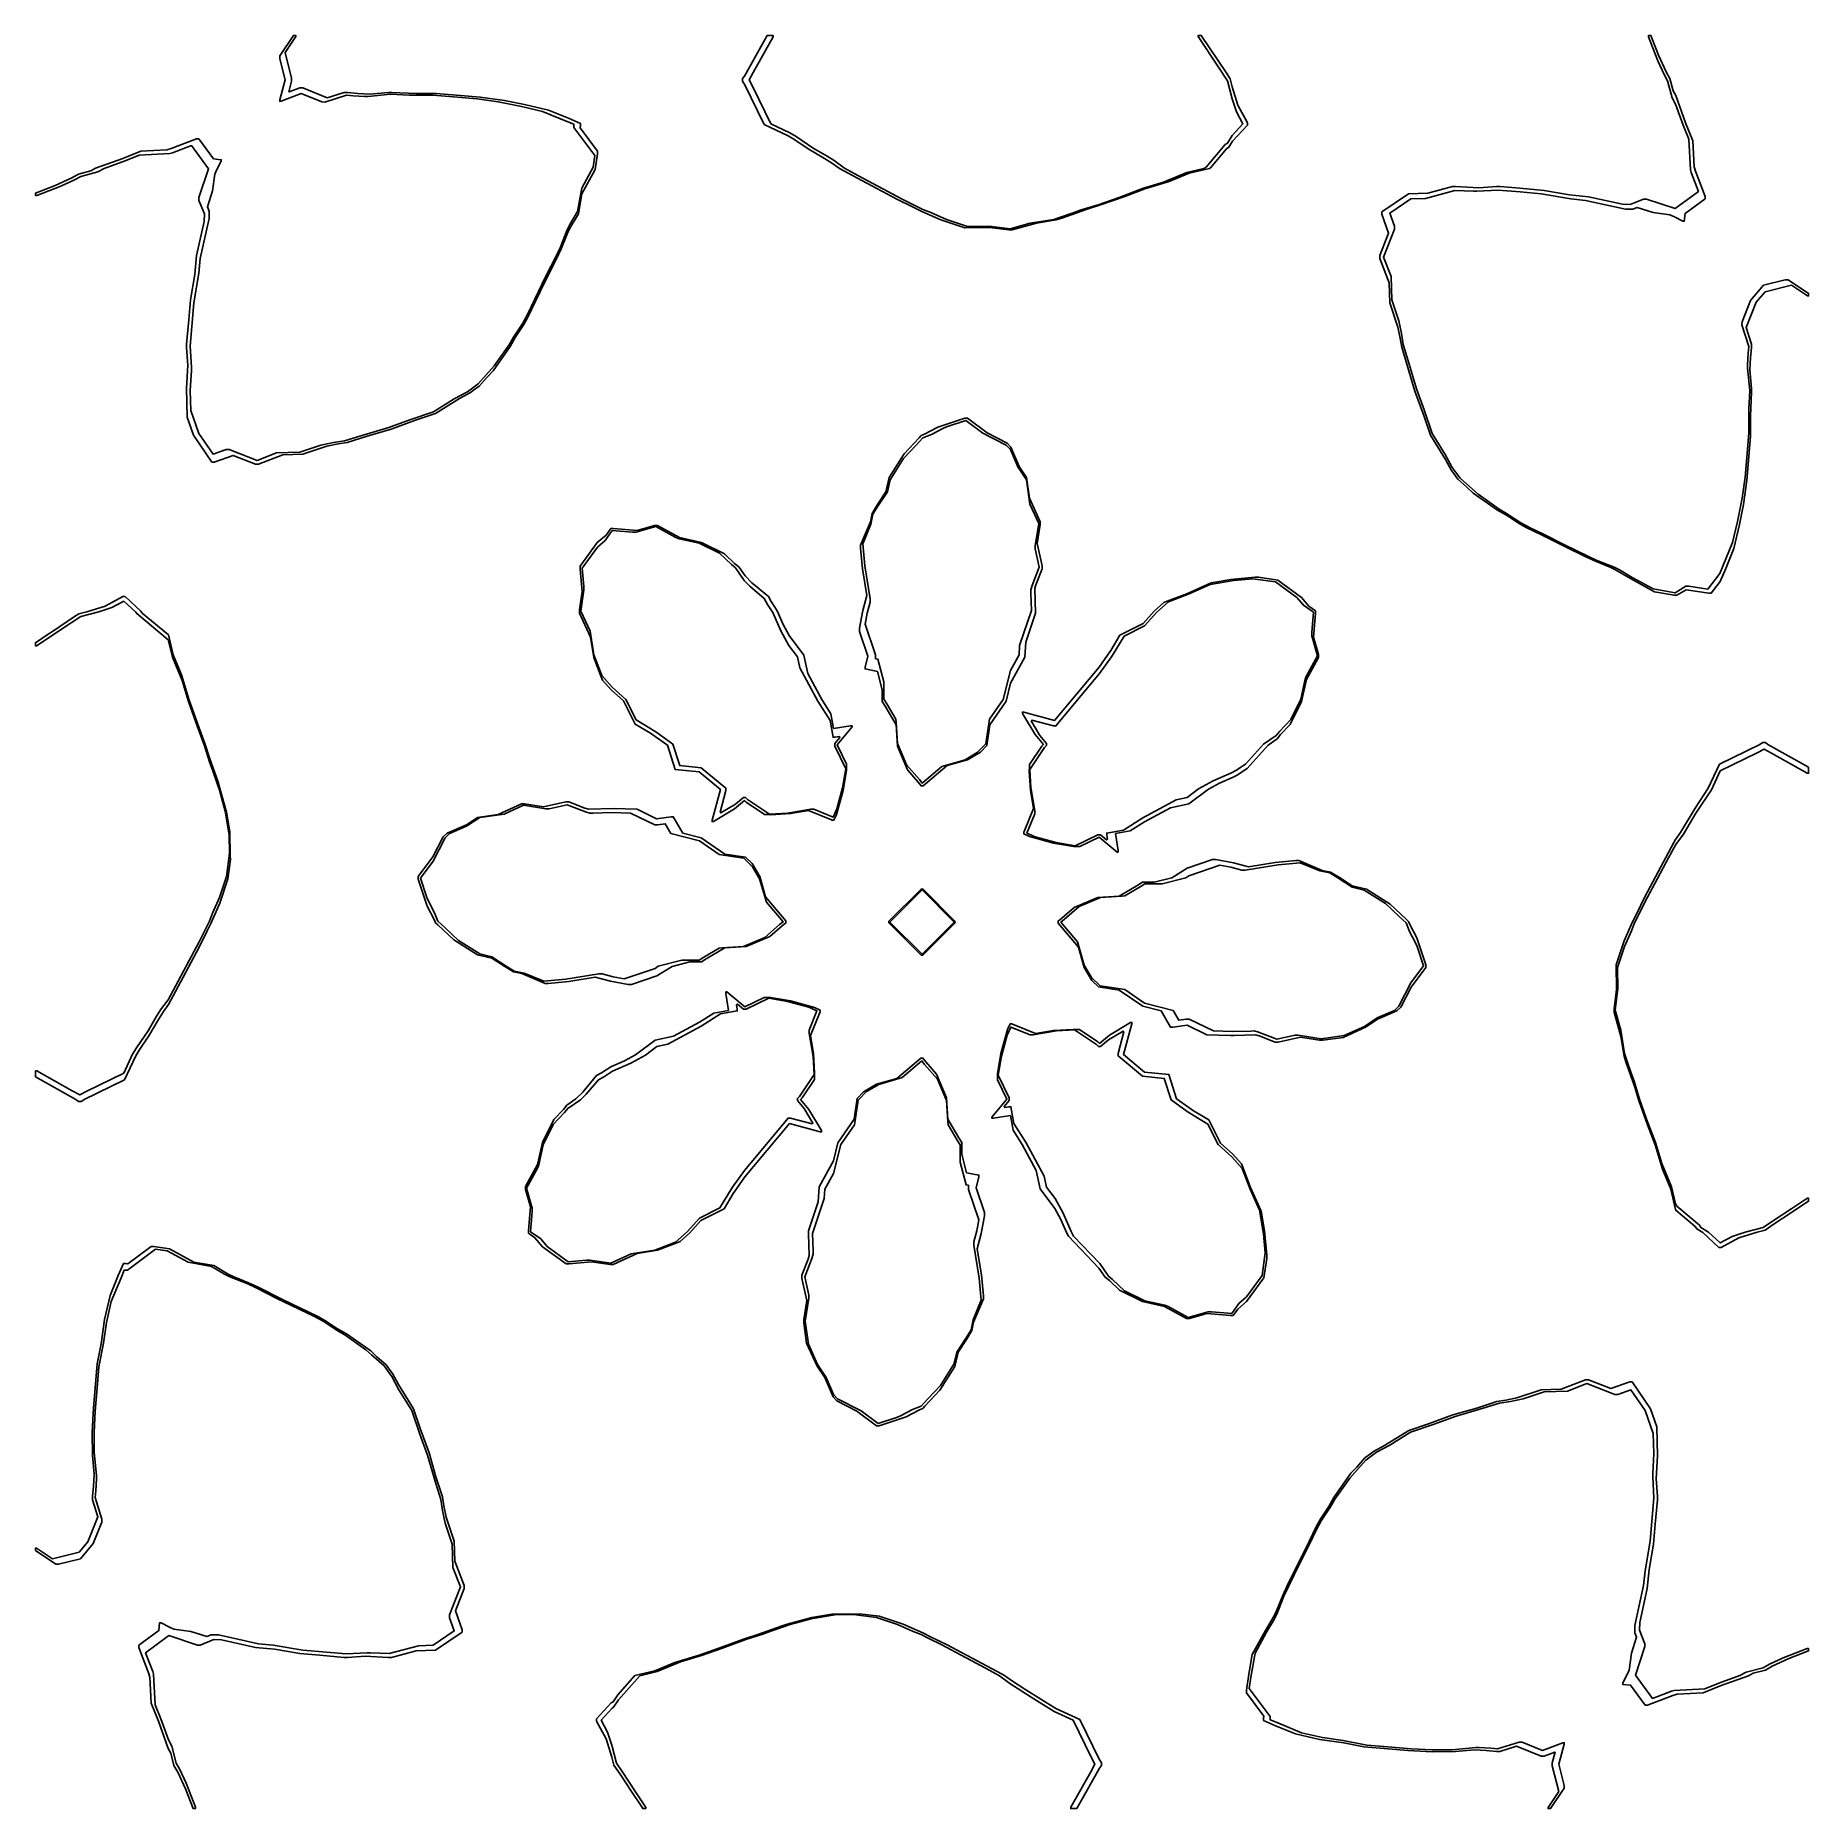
# Model space of a CAD drawing. Extents: x 65 to 85, y 65 to 85.
import ezdxf

# ---------------------------------------------------------------- set-up
doc = ezdxf.new("R2010")
doc.units = 0

msp = doc.modelspace()

# ---------------------------------------------------------------- linework, layer by layer
for points in [[(65.016, 83.195), (65.287, 83.299), (65.443, 83.372), (65.512, 83.41), (65.705, 83.46), (65.776, 83.499), (66.012, 83.584), (66.172, 83.648), (66.516, 83.667), (66.547, 83.677), (66.759, 83.757), (66.951, 83.496), (66.845, 83.172), (66.845, 83.139), (66.906, 82.987), (66.903, 82.901), (66.819, 82.517), (66.798, 82.302), (66.749, 82.017), (66.731, 81.793), (66.706, 81.519), (66.706, 81.481), (66.718, 81.28), (66.704, 81.02), (66.711, 80.694), (66.784, 80.49), (66.991, 80.186), (67.016, 80.186), (67.231, 80.263), (67.484, 80.163), (67.516, 80.163), (67.791, 80.269), (68.016, 80.277), (68.289, 80.367), (68.414, 80.393), (68.515, 80.41), (68.744, 80.481), (69.013, 80.558), (69.288, 80.66), (69.511, 80.736), (69.785, 80.906), (69.909, 80.971), (69.94, 80.997), (70.006, 81.044), (70.096, 81.146), (70.163, 81.218), (70.354, 81.491), (70.412, 81.591), (70.502, 81.726), (70.549, 81.815), (70.742, 82.214), (70.881, 82.489), (70.931, 82.594), (71.001, 82.768), (71.027, 82.824), (71.124, 82.987), (71.165, 83.212), (71.315, 83.487), (71.341, 83.663), (71.34, 83.694), (71.143, 83.958), (71.15, 83.983), (71.15, 84.006), (71.012, 84.065), (70.789, 84.157), (70.516, 84.219), (70.291, 84.265), (70.018, 84.302), (69.793, 84.322), (69.519, 84.344), (69.293, 84.343), (69.019, 84.357), (68.981, 84.357), (68.771, 84.336), (68.636, 84.344), (68.519, 84.356), (68.483, 84.356), (68.292, 84.295), (68.016, 84.408), (67.984, 84.408), (67.862, 84.362), (67.859, 84.364), (67.89, 84.483), (67.89, 84.517), (67.816, 84.807), (67.937, 84.986), (67.937, 84.999), (67.911, 84.999), (67.756, 84.768), (67.756, 84.737), (67.816, 84.5), (67.757, 84.273), (67.757, 84.257), (67.772, 84.257), (67.999, 84.343), (68.232, 84.249), (68.265, 84.248), (68.508, 84.326), (68.583, 84.319), (68.716, 84.311), (68.754, 84.31), (69.006, 84.336), (69.215, 84.325), (69.482, 84.326), (69.717, 84.307), (69.982, 84.284), (70.218, 84.251), (70.484, 84.197), (70.721, 84.143), (70.988, 84.034), (71.074, 83.997), (71.074, 83.962), (71.311, 83.647), (71.291, 83.513), (71.163, 83.278), (71.115, 83.012), (71.029, 82.868), (70.999, 82.806), (70.918, 82.604), (70.874, 82.511), (70.755, 82.276), (70.554, 81.861), (70.498, 81.754), (70.392, 81.595), (70.342, 81.509), (70.176, 81.272), (70.117, 81.209), (69.994, 81.068), (69.903, 81.003), (69.875, 80.979), (69.725, 80.901), (69.489, 80.755), (69.222, 80.663), (68.987, 80.576), (68.669, 80.485), (68.485, 80.428), (68.364, 80.407), (68.22, 80.377), (67.984, 80.299), (67.719, 80.29), (67.5, 80.205), (67.185, 80.33), (67.152, 80.33), (67.004, 80.277), (66.845, 80.51), (66.752, 80.77), (66.747, 80.993), (66.759, 81.22), (66.759, 81.259), (66.744, 81.496), (66.765, 81.717), (66.786, 81.983), (66.844, 82.318), (66.86, 82.483), (66.959, 82.935), (66.96, 83.016), (66.941, 83.065), (66.999, 83.245), (67.023, 83.436), (67.047, 83.489), (67.097, 83.583), (67.097, 83.598), (67.009, 83.606), (66.842, 83.832), (66.817, 83.832), (66.53, 83.724), (66.484, 83.709), (66.191, 83.693), (65.987, 83.611), (65.679, 83.501), (65.626, 83.472), (65.488, 83.436), (65.41, 83.393), (65.223, 83.306), (65.001, 83.22), (65.001, 83.195), (65.016, 83.195)], [(72.998, 84.45), (73.221, 83.996), (73.49, 83.868), (73.553, 83.83), (73.716, 83.72), (73.9, 83.613), (73.992, 83.554), (74.068, 83.498), (74.215, 83.418), (74.49, 83.274), (74.715, 83.151), (74.902, 83.061), (74.989, 83.016), (75.032, 82.999), (75.213, 82.919), (75.483, 82.828), (75.762, 82.834), (75.981, 82.808), (76.017, 82.808), (76.29, 82.883), (76.515, 82.92), (76.577, 82.939), (76.745, 83), (76.853, 83.036), (77.013, 83.087), (77.288, 83.182), (77.513, 83.268), (77.788, 83.352), (78.013, 83.444), (78.242, 83.5), (78.254, 83.506), (78.434, 83.721), (78.461, 83.739), (78.503, 83.805), (78.67, 83.988), (78.67, 84.015), (78.564, 84.213), (78.5, 84.418), (78.475, 84.511), (78.43, 84.58), (78.149, 84.999), (78.115, 84.999), (78.115, 84.986), (78.345, 84.643), (78.445, 84.489), (78.5, 84.284), (78.546, 84.137), (78.618, 84.002), (78.497, 83.869), (78.444, 83.786), (78.419, 83.769), (78.204, 83.514), (78.177, 83.5), (77.987, 83.454), (77.722, 83.345), (77.487, 83.274), (77.222, 83.172), (76.987, 83.09), (76.797, 83.031), (76.706, 83), (76.562, 82.948), (76.485, 82.924), (76.219, 82.881), (75.994, 82.818), (75.754, 82.848), (75.514, 82.843), (75.277, 82.922), (75.101, 83.001), (75.011, 83.036), (74.936, 83.074), (74.775, 83.151), (74.51, 83.297), (74.275, 83.42), (74.124, 83.502), (74.008, 83.589), (73.932, 83.637), (73.774, 83.729), (73.581, 83.859), (73.51, 83.902), (73.295, 84.004), (73.091, 84.421), (73.05, 84.499), (73.095, 84.583), (73.321, 84.985), (73.321, 84.999), (73.255, 84.999), (72.998, 84.541), (72.977, 84.513), (72.977, 84.484), (72.985, 84.465), (72.998, 84.45)], [(80.277, 81.984), (80.367, 81.71), (80.393, 81.586), (80.41, 81.485), (80.481, 81.255), (80.558, 80.987), (80.66, 80.712), (80.736, 80.489), (80.906, 80.215), (80.971, 80.091), (80.997, 80.06), (81.043, 79.994), (81.146, 79.904), (81.218, 79.837), (81.491, 79.646), (81.591, 79.588), (81.726, 79.498), (81.815, 79.451), (81.989, 79.367), (82.264, 79.228), (82.48, 79.123), (82.597, 79.068), (82.768, 78.999), (82.823, 78.973), (82.99, 78.873), (83.262, 78.725), (83.482, 78.685), (83.514, 78.685), (83.617, 78.748), (83.874, 78.71), (83.902, 78.71), (84.002, 78.839), (84.065, 78.988), (84.157, 79.211), (84.219, 79.484), (84.265, 79.709), (84.302, 79.982), (84.322, 80.207), (84.344, 80.481), (84.343, 80.707), (84.357, 80.98), (84.357, 81.019), (84.336, 81.229), (84.344, 81.363), (84.356, 81.481), (84.356, 81.517), (84.295, 81.707), (84.41, 81.991), (84.508, 82.107), (84.807, 82.183), (84.986, 82.062), (84.999, 82.062), (84.999, 82.089), (84.768, 82.244), (84.737, 82.244), (84.492, 82.182), (84.346, 82.009), (84.249, 81.768), (84.248, 81.735), (84.326, 81.492), (84.319, 81.417), (84.311, 81.284), (84.31, 81.246), (84.336, 80.994), (84.325, 80.784), (84.326, 80.518), (84.307, 80.283), (84.284, 80.018), (84.251, 79.781), (84.197, 79.516), (84.143, 79.279), (84.034, 79.012), (83.998, 78.929), (83.864, 78.754), (83.647, 78.786), (83.615, 78.786), (83.493, 78.712), (83.248, 78.757), (83.009, 78.887), (82.868, 78.971), (82.806, 79.001), (82.604, 79.081), (82.511, 79.126), (82.246, 79.254), (82.011, 79.373), (81.861, 79.445), (81.754, 79.502), (81.594, 79.608), (81.509, 79.658), (81.272, 79.824), (81.209, 79.883), (81.068, 80.006), (81.003, 80.097), (80.979, 80.125), (80.901, 80.274), (80.755, 80.511), (80.663, 80.778), (80.576, 81.013), (80.485, 81.331), (80.428, 81.515), (80.407, 81.636), (80.377, 81.78), (80.299, 82.016), (80.29, 82.281), (80.205, 82.5), (80.33, 82.815), (80.33, 82.847), (80.277, 82.996), (80.513, 83.157), (80.678, 83.162), (81.011, 83.252), (81.22, 83.241), (81.259, 83.241), (81.497, 83.255), (81.747, 83.235), (81.983, 83.214), (82.318, 83.156), (82.483, 83.139), (82.935, 83.041), (83.016, 83.04), (83.065, 83.059), (83.245, 83.001), (83.436, 82.977), (83.489, 82.953), (83.583, 82.903), (83.598, 82.903), (83.606, 82.991), (83.832, 83.157), (83.832, 83.183), (83.724, 83.469), (83.709, 83.516), (83.693, 83.809), (83.611, 84.012), (83.501, 84.321), (83.472, 84.374), (83.436, 84.512), (83.393, 84.589), (83.306, 84.777), (83.22, 84.999), (83.195, 84.999), (83.195, 84.984), (83.299, 84.713), (83.372, 84.557), (83.41, 84.488), (83.46, 84.295), (83.499, 84.224), (83.584, 83.987), (83.648, 83.828), (83.667, 83.484), (83.677, 83.452), (83.757, 83.24), (83.496, 83.049), (83.172, 83.154), (83.139, 83.154), (82.987, 83.094), (82.901, 83.096), (82.517, 83.18), (82.302, 83.202), (82.017, 83.251), (81.741, 83.276), (81.519, 83.294), (81.481, 83.294), (81.28, 83.282), (81.019, 83.296), (80.983, 83.296), (80.705, 83.221), (80.487, 83.214), (80.186, 83.009), (80.186, 82.984), (80.263, 82.769), (80.163, 82.516), (80.163, 82.484), (80.269, 82.209), (80.277, 81.984)], [(74.296, 78.313), (74.296, 78.278), (74.39, 77.998), (74.358, 77.874), (74.358, 77.854), (74.497, 77.827), (74.55, 77.619), (74.55, 77.486), (74.583, 77.433), (74.707, 77.224), (74.722, 76.985), (74.838, 76.716), (74.956, 76.577), (74.99, 76.535), (75.012, 76.534), (75.285, 76.764), (75.512, 76.829), (75.661, 76.916), (75.73, 76.99), (75.766, 77.223), (75.948, 77.489), (76, 77.692), (76.161, 77.986), (76.17, 78.155), (76.281, 78.483), (76.273, 78.76), (76.284, 78.803), (76.355, 78.984), (76.355, 79.018), (76.299, 79.268), (76.333, 79.482), (76.333, 79.515), (76.212, 79.779), (76.179, 80.012), (76.096, 80.136), (76.002, 80.355), (75.959, 80.401), (75.735, 80.517), (75.513, 80.684), (75.483, 80.684), (75.213, 80.594), (75.18, 80.58), (75.027, 80.501), (74.992, 80.487), (74.969, 80.461), (74.799, 80.282), (74.63, 80.012), (74.592, 79.85), (74.497, 79.707), (74.437, 79.609), (74.418, 79.514), (74.307, 79.251), (74.307, 79.216), (74.33, 78.983), (74.379, 78.684), (74.332, 78.515), (74.296, 78.313)], [(74.36, 78.361), (74.382, 78.485), (74.416, 78.609), (74.416, 78.644), (74.355, 79.017), (74.331, 79.266), (74.424, 79.486), (74.447, 79.599), (74.502, 79.689), (74.609, 79.85), (74.642, 79.988), (74.791, 80.228), (74.939, 80.383), (75.008, 80.461), (75.106, 80.499), (75.236, 80.566), (75.277, 80.585), (75.496, 80.657), (75.685, 80.515), (75.951, 80.377), (75.998, 80.328), (76.08, 80.135), (76.179, 79.988), (76.218, 79.711), (76.317, 79.493), (76.278, 79.243), (76.278, 79.207), (76.323, 79.003), (76.241, 78.794), (76.229, 78.746), (76.229, 78.709), (76.235, 78.513), (76.101, 78.117), (76.096, 78.014), (76, 77.838), (75.915, 77.511), (75.762, 77.287), (75.719, 77.01), (75.624, 76.91), (75.488, 76.83), (75.225, 76.755), (75.001, 76.566), (74.97, 76.606), (74.826, 76.774), (74.722, 77.015), (74.708, 77.253), (74.704, 77.288), (74.602, 77.46), (74.568, 77.514), (74.568, 77.708), (74.503, 77.964), (74.476, 77.97), (74.476, 78.015), (74.36, 78.361)], [(71.137, 78.519), (71.137, 78.484), (71.261, 78.211), (71.297, 77.985), (71.382, 77.764), (71.398, 77.728), (71.495, 77.617), (71.632, 77.494), (71.765, 77.23), (71.936, 77.128), (71.992, 77.091), (72.13, 76.993), (72.216, 76.72), (72.488, 76.693), (72.727, 76.495), (72.633, 76.149), (72.633, 76.133), (72.647, 76.133), (72.887, 76.276), (72.999, 76.369), (73.015, 76.352), (73.222, 76.213), (73.256, 76.211), (73.294, 76.21), (73.518, 76.223), (73.719, 76.257), (73.981, 76.152), (73.986, 76.149), (74.006, 76.149), (74.035, 76.212), (74.11, 76.485), (74.149, 76.707), (74.15, 76.78), (74.045, 76.998), (74.212, 77.2), (74.212, 77.212), (74.194, 77.212), (74.002, 77.184), (73.972, 77.349), (73.87, 77.509), (73.712, 77.801), (73.666, 78.011), (73.502, 78.231), (73.434, 78.357), (73.367, 78.51), (73.297, 78.616), (73.268, 78.67), (73.08, 78.826), (73.004, 78.905), (72.935, 79.005), (72.884, 79.045), (72.773, 79.153), (72.513, 79.281), (72.266, 79.335), (72.015, 79.472), (71.983, 79.471), (71.789, 79.416), (71.519, 79.439), (71.491, 79.439), (71.439, 79.364), (71.338, 79.281), (71.143, 79.013), (71.143, 78.981), (71.166, 78.729), (71.137, 78.519)], [(71.341, 79.229), (71.426, 79.301), (71.507, 79.417), (71.735, 79.397), (71.771, 79.397), (71.997, 79.462), (72.224, 79.338), (72.261, 79.323), (72.487, 79.274), (72.717, 79.16), (72.851, 79.031), (72.897, 78.994), (72.996, 78.85), (73.057, 78.787), (73.221, 78.65), (73.258, 78.581), (73.319, 78.49), (73.408, 78.283), (73.498, 78.119), (73.595, 77.989), (73.622, 77.865), (73.825, 77.491), (73.963, 77.274), (73.997, 77.084), (74.019, 77.084), (74.067, 77.091), (74.074, 77.08), (74.018, 77.012), (74.018, 76.985), (74.142, 76.727), (74.105, 76.515), (74.04, 76.278), (73.998, 76.184), (73.781, 76.271), (73.747, 76.271), (73.482, 76.226), (73.279, 76.215), (73.031, 76.382), (73.01, 76.404), (72.988, 76.404), (72.897, 76.329), (72.731, 76.23), (72.722, 76.237), (72.789, 76.483), (72.789, 76.51), (72.511, 76.74), (72.268, 76.764), (72.191, 77.007), (72.008, 77.137), (71.93, 77.188), (71.776, 77.28), (71.661, 77.508), (71.505, 77.647), (71.388, 77.782), (71.298, 78.015), (71.256, 78.279), (71.152, 78.507), (71.186, 78.746), (71.185, 78.784), (71.166, 78.99), (71.341, 79.229)], [(76.707, 75.851), (76.78, 75.85), (76.998, 75.955), (77.2, 75.788), (77.212, 75.788), (77.212, 75.806), (77.184, 75.998), (77.349, 76.028), (77.509, 76.13), (77.801, 76.288), (78.011, 76.334), (78.231, 76.498), (78.357, 76.566), (78.511, 76.633), (78.547, 76.652), (78.669, 76.731), (78.905, 76.996), (79.005, 77.065), (79.045, 77.116), (79.153, 77.227), (79.281, 77.487), (79.335, 77.734), (79.472, 77.985), (79.471, 78.017), (79.416, 78.211), (79.439, 78.481), (79.439, 78.509), (79.364, 78.561), (79.281, 78.661), (79.012, 78.857), (78.794, 78.888), (78.756, 78.888), (78.483, 78.863), (78.261, 78.827), (77.986, 78.703), (77.764, 78.618), (77.728, 78.602), (77.617, 78.505), (77.495, 78.368), (77.23, 78.235), (77.128, 78.064), (77.091, 78.008), (76.997, 77.875), (76.495, 77.272), (76.149, 77.367), (76.133, 77.367), (76.133, 77.353), (76.276, 77.113), (76.369, 77.001), (76.352, 76.985), (76.213, 76.778), (76.211, 76.744), (76.21, 76.705), (76.222, 76.482), (76.257, 76.281), (76.152, 76.019), (76.149, 76.014), (76.149, 75.993), (76.212, 75.965), (76.484, 75.89), (76.707, 75.851)], [(76.23, 77.269), (76.237, 77.278), (76.483, 77.211), (76.51, 77.211), (77.003, 77.803), (77.137, 77.992), (77.188, 78.07), (77.28, 78.224), (77.508, 78.339), (77.647, 78.495), (77.782, 78.612), (78.012, 78.7), (78.249, 78.808), (78.517, 78.851), (78.731, 78.87), (78.988, 78.835), (79.229, 78.659), (79.301, 78.573), (79.417, 78.493), (79.397, 78.265), (79.397, 78.229), (79.462, 78.003), (79.338, 77.776), (79.323, 77.739), (79.274, 77.513), (79.16, 77.283), (79.031, 77.149), (78.994, 77.103), (78.851, 77.004), (78.65, 76.779), (78.54, 76.708), (78.489, 76.681), (78.283, 76.591), (78.119, 76.502), (77.989, 76.405), (77.865, 76.378), (77.491, 76.175), (77.274, 76.037), (77.084, 76.002), (77.084, 75.981), (77.091, 75.933), (77.08, 75.926), (77.012, 75.982), (76.985, 75.982), (76.727, 75.858), (76.515, 75.895), (76.278, 75.96), (76.184, 76.002), (76.271, 76.219), (76.271, 76.253), (76.226, 76.518), (76.215, 76.72), (76.382, 76.969), (76.404, 76.989), (76.404, 77.012), (76.329, 77.103), (76.23, 77.269)], [(65.458, 72.998), (65.487, 72.977), (65.516, 72.977), (65.535, 72.985), (65.55, 72.998), (66.004, 73.221), (66.132, 73.49), (66.17, 73.553), (66.28, 73.716), (66.387, 73.9), (66.445, 73.992), (66.502, 74.068), (66.581, 74.215), (66.726, 74.49), (66.849, 74.715), (66.939, 74.902), (66.983, 74.989), (67.009, 75.051), (67.081, 75.213), (67.172, 75.485), (67.199, 75.706), (67.198, 75.745), (67.192, 76.018), (67.156, 76.24), (67.078, 76.521), (67.061, 76.577), (67, 76.745), (66.964, 76.853), (66.913, 77.013), (66.827, 77.238), (66.731, 77.513), (66.648, 77.788), (66.555, 78.013), (66.501, 78.237), (66.206, 78.485), (66.191, 78.506), (66.012, 78.67), (65.985, 78.67), (65.786, 78.564), (65.582, 78.5), (65.489, 78.475), (65.441, 78.444), (65.193, 78.277), (65.144, 78.246), (65.001, 78.149), (65.001, 78.115), (65.014, 78.115), (65.402, 78.375), (65.511, 78.445), (65.714, 78.499), (65.863, 78.546), (65.998, 78.618), (66.134, 78.494), (66.144, 78.479), (66.499, 78.181), (66.546, 77.986), (66.655, 77.722), (66.726, 77.486), (66.808, 77.252), (66.909, 76.987), (66.969, 76.797), (67, 76.706), (67.052, 76.562), (67.076, 76.486), (67.141, 76.249), (67.184, 75.982), (67.189, 75.777), (67.157, 75.515), (67.078, 75.277), (66.999, 75.101), (66.964, 75.011), (66.925, 74.936), (66.849, 74.775), (66.703, 74.51), (66.58, 74.275), (66.498, 74.124), (66.411, 74.008), (66.363, 73.932), (66.271, 73.774), (66.141, 73.581), (66.097, 73.51), (65.996, 73.295), (65.579, 73.091), (65.501, 73.05), (65.416, 73.095), (65.015, 73.321), (65.001, 73.321), (65.001, 73.255), (65.458, 72.998)], [(82.808, 74.019), (82.808, 73.983), (82.883, 73.709), (82.92, 73.485), (82.939, 73.422), (83, 73.255), (83.036, 73.147), (83.086, 72.987), (83.182, 72.712), (83.268, 72.487), (83.352, 72.212), (83.444, 71.986), (83.5, 71.758), (83.506, 71.746), (83.721, 71.565), (83.739, 71.539), (83.805, 71.497), (83.988, 71.329), (84.015, 71.329), (84.213, 71.436), (84.418, 71.5), (84.511, 71.525), (84.611, 71.596), (84.807, 71.722), (84.979, 71.839), (84.999, 71.851), (84.999, 71.884), (84.986, 71.884), (84.957, 71.867), (84.81, 71.767), (84.58, 71.619), (84.489, 71.554), (84.284, 71.5), (84.137, 71.453), (84.002, 71.381), (83.869, 71.503), (83.786, 71.555), (83.769, 71.58), (83.514, 71.795), (83.5, 71.823), (83.454, 72.013), (83.345, 72.278), (83.274, 72.513), (83.172, 72.778), (83.09, 73.013), (83.031, 73.203), (83, 73.294), (82.948, 73.437), (82.924, 73.515), (82.881, 73.781), (82.819, 74.006), (82.848, 74.246), (82.843, 74.486), (82.922, 74.723), (83.001, 74.899), (83.036, 74.989), (83.074, 75.063), (83.151, 75.225), (83.297, 75.49), (83.42, 75.725), (83.502, 75.875), (83.588, 75.992), (83.729, 76.226), (83.903, 76.49), (84.004, 76.704), (84.421, 76.909), (84.499, 76.95), (84.583, 76.904), (84.985, 76.678), (84.999, 76.678), (84.999, 76.745), (84.541, 77.002), (84.513, 77.023), (84.484, 77.023), (84.465, 77.015), (84.45, 77.002), (83.996, 76.779), (83.868, 76.51), (83.72, 76.284), (83.555, 76.008), (83.498, 75.931), (83.479, 75.898), (83.274, 75.51), (83.151, 75.285), (83.061, 75.097), (83.017, 75.011), (82.999, 74.968), (82.919, 74.787), (82.828, 74.517), (82.834, 74.237), (82.808, 74.019)], [(69.42, 75.18), (69.499, 75.027), (69.512, 74.992), (69.539, 74.969), (69.718, 74.799), (69.988, 74.63), (70.15, 74.591), (70.293, 74.497), (70.391, 74.437), (70.486, 74.418), (70.749, 74.307), (70.784, 74.307), (71.017, 74.33), (71.315, 74.379), (71.485, 74.332), (71.687, 74.296), (71.722, 74.296), (72.011, 74.393), (72.182, 74.499), (72.381, 74.55), (72.514, 74.55), (72.566, 74.583), (72.776, 74.707), (73.015, 74.722), (73.284, 74.838), (73.422, 74.956), (73.465, 74.99), (73.465, 75.012), (73.235, 75.285), (73.17, 75.512), (73.083, 75.661), (73.01, 75.73), (72.777, 75.766), (72.511, 75.948), (72.302, 76.002), (72.195, 76.187), (72.169, 76.187), (72.007, 76.164), (71.786, 76.271), (71.52, 76.281), (71.24, 76.273), (71.197, 76.284), (71.016, 76.355), (70.982, 76.355), (70.732, 76.299), (70.518, 76.333), (70.484, 76.333), (70.221, 76.212), (69.988, 76.179), (69.863, 76.096), (69.645, 76.002), (69.598, 75.959), (69.483, 75.735), (69.316, 75.513), (69.316, 75.483), (69.406, 75.212), (69.42, 75.18)], [(69.485, 75.685), (69.622, 75.951), (69.672, 75.998), (69.864, 76.081), (70.012, 76.179), (70.289, 76.218), (70.507, 76.317), (70.757, 76.278), (70.793, 76.278), (70.997, 76.323), (71.206, 76.241), (71.254, 76.229), (71.291, 76.229), (71.498, 76.235), (71.712, 76.227), (71.985, 76.096), (72.019, 76.096), (72.105, 76.108), (72.168, 75.998), (72.489, 75.915), (72.713, 75.762), (72.99, 75.719), (73.09, 75.624), (73.169, 75.488), (73.245, 75.225), (73.434, 75.001), (73.394, 74.97), (73.226, 74.826), (72.985, 74.722), (72.747, 74.708), (72.712, 74.704), (72.54, 74.602), (72.486, 74.568), (72.292, 74.568), (72.026, 74.5), (71.989, 74.477), (71.639, 74.36), (71.515, 74.382), (71.391, 74.416), (71.356, 74.416), (70.983, 74.355), (70.734, 74.331), (70.514, 74.424), (70.4, 74.447), (70.311, 74.502), (70.15, 74.609), (70.012, 74.642), (69.772, 74.791), (69.617, 74.939), (69.539, 75.008), (69.501, 75.105), (69.433, 75.236), (69.415, 75.277), (69.343, 75.496), (69.485, 75.685)], [(76.534, 74.988), (76.764, 74.715), (76.83, 74.487), (76.916, 74.339), (76.99, 74.27), (77.223, 74.233), (77.489, 74.052), (77.698, 73.998), (77.804, 73.813), (77.831, 73.813), (77.992, 73.836), (78.214, 73.729), (78.48, 73.719), (78.52, 73.719), (78.76, 73.726), (78.803, 73.715), (78.984, 73.645), (79.018, 73.645), (79.268, 73.701), (79.482, 73.667), (79.519, 73.667), (79.749, 73.699), (80.01, 73.819), (80.136, 73.904), (80.355, 73.998), (80.401, 74.041), (80.517, 74.265), (80.684, 74.487), (80.684, 74.517), (80.594, 74.787), (80.58, 74.82), (80.501, 74.973), (80.487, 75.007), (80.461, 75.031), (80.282, 75.201), (80.012, 75.37), (79.85, 75.408), (79.708, 75.502), (79.609, 75.563), (79.514, 75.582), (79.251, 75.693), (79.216, 75.693), (78.983, 75.67), (78.684, 75.621), (78.515, 75.668), (78.313, 75.704), (78.278, 75.704), (77.989, 75.607), (77.818, 75.5), (77.619, 75.45), (77.486, 75.449), (77.433, 75.416), (77.224, 75.292), (76.985, 75.277), (76.716, 75.162), (76.577, 75.044), (76.535, 75.01), (76.534, 74.988)], [(76.607, 75.032), (76.774, 75.174), (77.015, 75.277), (77.253, 75.292), (77.288, 75.296), (77.46, 75.398), (77.514, 75.431), (77.708, 75.432), (77.974, 75.499), (78.011, 75.522), (78.361, 75.64), (78.485, 75.618), (78.609, 75.584), (78.644, 75.584), (79.017, 75.644), (79.266, 75.669), (79.486, 75.576), (79.599, 75.553), (79.689, 75.498), (79.85, 75.391), (79.988, 75.358), (80.228, 75.209), (80.383, 75.061), (80.461, 74.992), (80.499, 74.894), (80.566, 74.764), (80.584, 74.723), (80.657, 74.504), (80.515, 74.315), (80.378, 74.049), (80.328, 74.002), (80.135, 73.919), (79.99, 73.822), (79.761, 73.718), (79.501, 73.681), (79.243, 73.722), (79.207, 73.722), (79.003, 73.677), (78.794, 73.758), (78.746, 73.771), (78.709, 73.77), (78.502, 73.764), (78.288, 73.772), (78.015, 73.904), (77.981, 73.904), (77.895, 73.891), (77.832, 74.002), (77.511, 74.085), (77.287, 74.238), (77.01, 74.281), (76.91, 74.375), (76.83, 74.512), (76.755, 74.775), (76.566, 74.999), (76.607, 75.032)], [(74.627, 74.989), (74.989, 74.627), (75.011, 74.627), (75.373, 74.989), (75.372, 75.011), (75.011, 75.373), (74.989, 75.372), (74.627, 75.011), (74.627, 74.989)], [(75, 75.361), (75.361, 75), (75, 74.639), (74.639, 75), (75, 75.361)], [(71.019, 71.143), (71.271, 71.166), (71.481, 71.137), (71.515, 71.137), (71.789, 71.261), (72.015, 71.297), (72.235, 71.382), (72.272, 71.398), (72.383, 71.495), (72.505, 71.632), (72.77, 71.765), (72.872, 71.936), (72.909, 71.992), (73.003, 72.125), (73.505, 72.727), (73.85, 72.633), (73.867, 72.633), (73.866, 72.647), (73.724, 72.887), (73.63, 72.999), (73.648, 73.015), (73.787, 73.222), (73.789, 73.256), (73.789, 73.294), (73.777, 73.518), (73.742, 73.719), (73.847, 73.981), (73.851, 73.986), (73.851, 74.006), (73.788, 74.035), (73.515, 74.11), (73.293, 74.149), (73.22, 74.15), (73.002, 74.045), (72.799, 74.212), (72.788, 74.212), (72.788, 74.194), (72.816, 74.002), (72.651, 73.972), (72.491, 73.87), (72.199, 73.712), (71.989, 73.666), (71.769, 73.502), (71.643, 73.434), (71.49, 73.367), (71.384, 73.297), (71.33, 73.268), (71.174, 73.08), (71.095, 73.004), (70.994, 72.935), (70.955, 72.884), (70.847, 72.773), (70.719, 72.513), (70.665, 72.266), (70.528, 72.015), (70.528, 71.983), (70.584, 71.789), (70.561, 71.519), (70.561, 71.491), (70.635, 71.439), (70.719, 71.338), (70.987, 71.143), (71.019, 71.143)], [(70.699, 71.426), (70.583, 71.507), (70.603, 71.735), (70.603, 71.771), (70.538, 71.997), (70.662, 72.224), (70.677, 72.261), (70.726, 72.487), (70.839, 72.717), (70.969, 72.851), (71.005, 72.897), (71.15, 72.996), (71.213, 73.057), (71.35, 73.221), (71.419, 73.258), (71.51, 73.319), (71.717, 73.408), (71.881, 73.498), (72.011, 73.595), (72.134, 73.622), (72.509, 73.825), (72.726, 73.963), (72.916, 73.997), (72.916, 74.018), (72.909, 74.067), (72.92, 74.074), (72.988, 74.018), (73.015, 74.018), (73.272, 74.142), (73.484, 74.105), (73.722, 74.039), (73.815, 73.997), (73.729, 73.781), (73.728, 73.747), (73.774, 73.482), (73.785, 73.279), (73.618, 73.031), (73.595, 73.011), (73.595, 72.988), (73.671, 72.897), (73.77, 72.731), (73.763, 72.722), (73.517, 72.789), (73.49, 72.789), (72.997, 72.196), (72.863, 72.008), (72.812, 71.93), (72.72, 71.776), (72.491, 71.661), (72.352, 71.505), (72.218, 71.388), (71.985, 71.298), (71.721, 71.256), (71.492, 71.152), (71.254, 71.186), (71.216, 71.185), (71.01, 71.167), (70.771, 71.341), (70.699, 71.426)], [(75.788, 72.788), (75.806, 72.788), (75.998, 72.816), (76.028, 72.651), (76.13, 72.491), (76.288, 72.199), (76.334, 71.989), (76.498, 71.769), (76.566, 71.643), (76.633, 71.489), (76.651, 71.455), (76.996, 71.095), (77.065, 70.994), (77.115, 70.955), (77.227, 70.847), (77.487, 70.719), (77.734, 70.665), (77.985, 70.528), (78.017, 70.528), (78.211, 70.584), (78.481, 70.561), (78.509, 70.561), (78.561, 70.635), (78.661, 70.719), (78.857, 70.988), (78.888, 71.206), (78.888, 71.244), (78.863, 71.517), (78.827, 71.739), (78.703, 72.013), (78.618, 72.235), (78.602, 72.272), (78.505, 72.383), (78.368, 72.505), (78.235, 72.77), (78.064, 72.872), (78.008, 72.909), (77.87, 73.007), (77.783, 73.28), (77.511, 73.307), (77.272, 73.505), (77.367, 73.85), (77.367, 73.867), (77.353, 73.867), (77.113, 73.724), (77.001, 73.63), (76.985, 73.648), (76.778, 73.787), (76.744, 73.789), (76.705, 73.789), (76.482, 73.777), (76.281, 73.742), (76.019, 73.847), (76.014, 73.851), (75.993, 73.851), (75.965, 73.788), (75.89, 73.515), (75.851, 73.293), (75.85, 73.22), (75.955, 73.002), (75.788, 72.8), (75.788, 72.788)], [(75.982, 72.988), (75.982, 73.015), (75.858, 73.272), (75.895, 73.485), (75.96, 73.722), (76.002, 73.815), (76.219, 73.729), (76.253, 73.729), (76.518, 73.774), (76.72, 73.785), (76.969, 73.618), (76.989, 73.595), (77.012, 73.595), (77.103, 73.671), (77.269, 73.77), (77.278, 73.763), (77.211, 73.517), (77.211, 73.49), (77.488, 73.26), (77.732, 73.235), (77.809, 72.993), (77.992, 72.863), (78.07, 72.812), (78.224, 72.72), (78.339, 72.491), (78.495, 72.352), (78.612, 72.218), (78.7, 71.988), (78.808, 71.751), (78.851, 71.483), (78.87, 71.269), (78.835, 71.012), (78.659, 70.771), (78.573, 70.699), (78.493, 70.583), (78.265, 70.603), (78.229, 70.603), (78.003, 70.538), (77.776, 70.662), (77.739, 70.677), (77.513, 70.726), (77.283, 70.839), (77.149, 70.969), (77.103, 71.005), (77.004, 71.15), (76.709, 71.458), (76.681, 71.511), (76.591, 71.717), (76.502, 71.881), (76.405, 72.011), (76.378, 72.134), (76.175, 72.509), (76.037, 72.726), (76.002, 72.916), (75.981, 72.916), (75.933, 72.909), (75.926, 72.92), (75.982, 72.988)], [(73.701, 70.732), (73.667, 70.518), (73.667, 70.481), (73.699, 70.251), (73.819, 69.99), (73.904, 69.863), (73.998, 69.645), (74.041, 69.598), (74.265, 69.483), (74.487, 69.316), (74.517, 69.316), (74.787, 69.406), (74.82, 69.42), (74.973, 69.499), (75.008, 69.512), (75.031, 69.539), (75.201, 69.718), (75.37, 69.988), (75.408, 70.15), (75.502, 70.292), (75.563, 70.391), (75.582, 70.486), (75.693, 70.749), (75.693, 70.784), (75.67, 71.017), (75.621, 71.315), (75.668, 71.485), (75.704, 71.687), (75.704, 71.722), (75.61, 72.002), (75.642, 72.125), (75.642, 72.145), (75.503, 72.172), (75.45, 72.381), (75.449, 72.514), (75.416, 72.566), (75.292, 72.776), (75.277, 73.015), (75.162, 73.284), (75.043, 73.422), (75.01, 73.465), (74.988, 73.465), (74.715, 73.235), (74.488, 73.17), (74.339, 73.083), (74.27, 73.01), (74.233, 72.777), (74.052, 72.511), (74, 72.308), (73.839, 72.014), (73.83, 71.845), (73.719, 71.517), (73.719, 71.48), (73.726, 71.24), (73.715, 71.197), (73.645, 71.016), (73.645, 70.982), (73.657, 70.93), (73.701, 70.732)], [(73.677, 70.997), (73.758, 71.206), (73.771, 71.254), (73.771, 71.291), (73.765, 71.486), (73.898, 71.883), (73.904, 71.986), (74, 72.162), (74.085, 72.489), (74.238, 72.713), (74.281, 72.99), (74.375, 73.09), (74.512, 73.169), (74.775, 73.245), (74.999, 73.434), (75.03, 73.394), (75.174, 73.226), (75.277, 72.985), (75.292, 72.747), (75.295, 72.712), (75.398, 72.54), (75.431, 72.486), (75.432, 72.292), (75.497, 72.035), (75.524, 72.03), (75.524, 71.983), (75.64, 71.639), (75.618, 71.515), (75.584, 71.391), (75.584, 71.356), (75.644, 70.983), (75.669, 70.734), (75.576, 70.514), (75.553, 70.4), (75.498, 70.31), (75.391, 70.15), (75.358, 70.012), (75.209, 69.772), (75.061, 69.617), (74.992, 69.539), (74.894, 69.501), (74.764, 69.433), (74.723, 69.415), (74.504, 69.343), (74.315, 69.485), (74.048, 69.622), (74.002, 69.672), (73.919, 69.864), (73.822, 70.01), (73.718, 70.239), (73.681, 70.499), (73.722, 70.757), (73.722, 70.793), (73.677, 70.997)], [(65.001, 67.911), (65.231, 67.756), (65.262, 67.756), (65.508, 67.818), (65.653, 67.991), (65.751, 68.232), (65.751, 68.265), (65.674, 68.508), (65.681, 68.583), (65.689, 68.716), (65.689, 68.754), (65.663, 69.019), (65.662, 69.247), (65.674, 69.481), (65.698, 69.747), (65.716, 69.983), (65.77, 70.248), (65.802, 70.484), (65.856, 70.721), (65.966, 70.988), (66.003, 71.074), (66.038, 71.074), (66.353, 71.311), (66.487, 71.291), (66.722, 71.163), (66.987, 71.115), (67.132, 71.029), (67.194, 70.999), (67.395, 70.918), (67.489, 70.874), (67.724, 70.755), (68.139, 70.554), (68.245, 70.498), (68.405, 70.392), (68.491, 70.342), (68.728, 70.176), (68.791, 70.117), (68.932, 69.994), (68.997, 69.903), (69.02, 69.875), (69.098, 69.725), (69.245, 69.489), (69.337, 69.222), (69.423, 68.987), (69.515, 68.668), (69.572, 68.485), (69.592, 68.364), (69.623, 68.22), (69.701, 67.984), (69.71, 67.719), (69.795, 67.5), (69.67, 67.185), (69.67, 67.152), (69.723, 67.004), (69.487, 66.843), (69.321, 66.837), (68.989, 66.748), (68.779, 66.759), (68.741, 66.759), (68.504, 66.744), (68.283, 66.765), (68.017, 66.786), (67.682, 66.844), (67.517, 66.86), (67.065, 66.959), (66.984, 66.96), (66.935, 66.941), (66.755, 66.999), (66.563, 67.023), (66.511, 67.047), (66.417, 67.097), (66.401, 67.097), (66.394, 67.009), (66.168, 66.842), (66.168, 66.817), (66.276, 66.53), (66.29, 66.484), (66.307, 66.191), (66.388, 65.987), (66.499, 65.678), (66.528, 65.626), (66.563, 65.488), (66.607, 65.41), (66.693, 65.223), (66.779, 65.001), (66.805, 65.001), (66.805, 65.016), (66.7, 65.287), (66.628, 65.443), (66.589, 65.512), (66.539, 65.705), (66.501, 65.776), (66.416, 66.012), (66.352, 66.172), (66.333, 66.516), (66.323, 66.547), (66.243, 66.759), (66.504, 66.951), (66.828, 66.845), (66.86, 66.845), (67.013, 66.906), (67.098, 66.903), (67.483, 66.819), (67.698, 66.798), (67.983, 66.749), (68.207, 66.731), (68.481, 66.706), (68.519, 66.706), (68.72, 66.718), (68.98, 66.704), (69.017, 66.704), (69.295, 66.779), (69.513, 66.786), (69.814, 66.991), (69.814, 67.016), (69.737, 67.231), (69.837, 67.484), (69.837, 67.516), (69.731, 67.791), (69.723, 68.016), (69.633, 68.289), (69.607, 68.414), (69.59, 68.515), (69.518, 68.744), (69.441, 69.013), (69.34, 69.288), (69.263, 69.511), (69.094, 69.785), (69.029, 69.909), (69.003, 69.94), (68.956, 70.006), (68.853, 70.096), (68.782, 70.163), (68.509, 70.354), (68.408, 70.412), (68.273, 70.502), (68.185, 70.549), (67.786, 70.742), (67.511, 70.881), (67.403, 70.932), (67.232, 71.001), (67.176, 71.027), (67.012, 71.124), (66.788, 71.165), (66.513, 71.315), (66.337, 71.341), (66.306, 71.341), (66.042, 71.143), (66.017, 71.15), (65.994, 71.15), (65.934, 71.012), (65.843, 70.789), (65.781, 70.516), (65.743, 70.241), (65.698, 70.017), (65.676, 69.743), (65.656, 69.519), (65.642, 69.244), (65.643, 68.981), (65.664, 68.771), (65.655, 68.637), (65.644, 68.519), (65.644, 68.483), (65.705, 68.292), (65.59, 68.009), (65.492, 67.893), (65.193, 67.816), (65.013, 67.937), (65.001, 67.937), (65.001, 67.911)], [(78.85, 65.994), (78.988, 65.934), (79.211, 65.843), (79.484, 65.781), (79.758, 65.743), (79.983, 65.698), (80.257, 65.676), (80.481, 65.656), (80.755, 65.642), (81.019, 65.643), (81.229, 65.664), (81.363, 65.655), (81.481, 65.644), (81.517, 65.644), (81.707, 65.705), (81.984, 65.592), (82.016, 65.592), (82.138, 65.638), (82.141, 65.636), (82.109, 65.517), (82.109, 65.483), (82.183, 65.193), (82.062, 65.013), (82.062, 65.001), (82.089, 65.001), (82.244, 65.231), (82.244, 65.262), (82.184, 65.5), (82.243, 65.727), (82.243, 65.743), (82.228, 65.743), (82, 65.657), (81.768, 65.751), (81.735, 65.751), (81.492, 65.674), (81.417, 65.681), (81.284, 65.689), (81.246, 65.689), (80.981, 65.663), (80.753, 65.662), (80.519, 65.674), (80.253, 65.698), (80.017, 65.716), (79.751, 65.77), (79.516, 65.802), (79.279, 65.856), (79.012, 65.966), (78.926, 66.003), (78.926, 66.038), (78.689, 66.353), (78.708, 66.483), (78.757, 66.752), (78.887, 66.99), (78.971, 67.132), (79.001, 67.194), (79.081, 67.396), (79.254, 67.754), (79.373, 67.989), (79.445, 68.139), (79.502, 68.245), (79.608, 68.405), (79.658, 68.491), (79.824, 68.728), (79.883, 68.791), (80.006, 68.932), (80.097, 68.997), (80.125, 69.02), (80.275, 69.099), (80.511, 69.245), (80.778, 69.337), (81.013, 69.423), (81.331, 69.515), (81.515, 69.572), (81.636, 69.592), (81.78, 69.623), (82.016, 69.701), (82.281, 69.71), (82.5, 69.795), (82.815, 69.67), (82.847, 69.67), (82.996, 69.723), (83.155, 69.49), (83.247, 69.23), (83.253, 69.007), (83.241, 68.779), (83.241, 68.741), (83.255, 68.504), (83.235, 68.283), (83.214, 68.017), (83.156, 67.682), (83.139, 67.517), (83.041, 67.065), (83.04, 66.984), (83.059, 66.935), (83.001, 66.755), (82.977, 66.563), (82.953, 66.511), (82.903, 66.417), (82.903, 66.401), (82.991, 66.394), (83.157, 66.168), (83.183, 66.168), (83.47, 66.276), (83.516, 66.29), (83.809, 66.307), (84.012, 66.388), (84.321, 66.499), (84.374, 66.528), (84.512, 66.563), (84.589, 66.607), (84.777, 66.693), (84.999, 66.779), (84.999, 66.805), (84.984, 66.805), (84.713, 66.7), (84.557, 66.628), (84.488, 66.589), (84.295, 66.539), (84.224, 66.501), (83.987, 66.416), (83.828, 66.352), (83.484, 66.333), (83.452, 66.323), (83.24, 66.243), (83.049, 66.504), (83.154, 66.828), (83.154, 66.86), (83.094, 67.013), (83.097, 67.099), (83.18, 67.483), (83.202, 67.698), (83.251, 67.983), (83.269, 68.207), (83.294, 68.481), (83.294, 68.519), (83.282, 68.72), (83.296, 68.98), (83.289, 69.306), (83.216, 69.51), (83.009, 69.814), (82.984, 69.814), (82.769, 69.737), (82.516, 69.837), (82.484, 69.837), (82.209, 69.731), (81.984, 69.723), (81.71, 69.633), (81.586, 69.607), (81.485, 69.59), (81.256, 69.518), (80.987, 69.441), (80.712, 69.34), (80.489, 69.263), (80.215, 69.094), (80.091, 69.029), (80.06, 69.003), (79.994, 68.956), (79.904, 68.853), (79.837, 68.782), (79.646, 68.509), (79.588, 68.409), (79.498, 68.273), (79.451, 68.185), (79.367, 68.011), (79.228, 67.736), (79.119, 67.511), (79.068, 67.403), (78.999, 67.232), (78.973, 67.176), (78.873, 67.01), (78.725, 66.738), (78.685, 66.517), (78.659, 66.337), (78.659, 66.305), (78.857, 66.042), (78.85, 66.017), (78.85, 65.994)], [(71.5, 65.582), (71.525, 65.489), (71.596, 65.389), (71.722, 65.193), (71.839, 65.021), (71.851, 65.001), (71.884, 65.001), (71.884, 65.014), (71.867, 65.043), (71.767, 65.19), (71.619, 65.42), (71.554, 65.511), (71.5, 65.716), (71.453, 65.863), (71.382, 65.998), (71.506, 66.134), (71.52, 66.144), (71.578, 66.228), (71.819, 66.499), (72.013, 66.546), (72.278, 66.655), (72.513, 66.726), (72.748, 66.808), (73.013, 66.909), (73.203, 66.969), (73.294, 67), (73.437, 67.052), (73.514, 67.076), (73.751, 67.141), (74.018, 67.184), (74.223, 67.189), (74.485, 67.157), (74.723, 67.078), (74.899, 66.999), (74.989, 66.964), (75.063, 66.925), (75.225, 66.848), (75.49, 66.703), (75.725, 66.579), (75.875, 66.498), (75.992, 66.411), (76.233, 66.256), (76.49, 66.097), (76.704, 65.996), (76.909, 65.579), (76.95, 65.501), (76.904, 65.416), (76.678, 65.015), (76.678, 65.001), (76.745, 65.001), (77.002, 65.458), (77.023, 65.487), (77.023, 65.516), (77.015, 65.535), (77.002, 65.549), (76.779, 66.004), (76.51, 66.131), (76.17, 66.341), (76.008, 66.445), (75.931, 66.502), (75.898, 66.521), (75.51, 66.726), (75.285, 66.849), (75.097, 66.939), (75.011, 66.983), (74.948, 67.009), (74.787, 67.081), (74.515, 67.172), (74.294, 67.198), (73.982, 67.192), (73.759, 67.156), (73.479, 67.079), (73.422, 67.061), (73.255, 67), (73.147, 66.964), (72.987, 66.913), (72.762, 66.827), (72.486, 66.731), (72.212, 66.648), (71.987, 66.555), (71.762, 66.501), (71.568, 66.282), (71.515, 66.206), (71.494, 66.192), (71.329, 66.012), (71.329, 65.985), (71.436, 65.786), (71.5, 65.582)]]:
    msp.add_lwpolyline(points, close=True)

doc.saveas('drawing.dxf')
